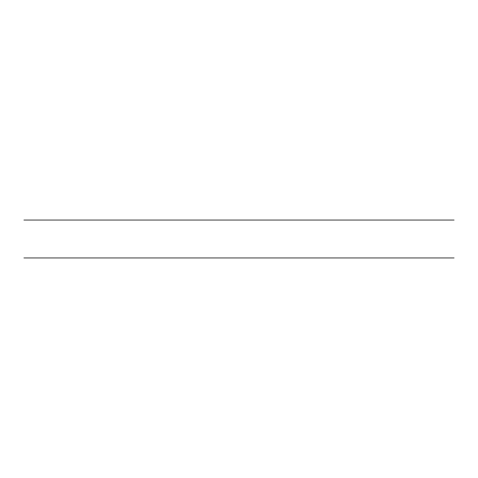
<?xml version="1.0" encoding="UTF-8"?>
<svg xmlns="http://www.w3.org/2000/svg" width="478" height="478" viewBox="0 0 478 478"><rect width="100%" height="100%" fill="white"/><g stroke="black" fill="none" stroke-linecap="round" stroke-linejoin="round"><path stroke-width="0.72" d="M23.9 220.041L454.1 220.041M23.9 257.959L454.1 257.959"/></g></svg>
